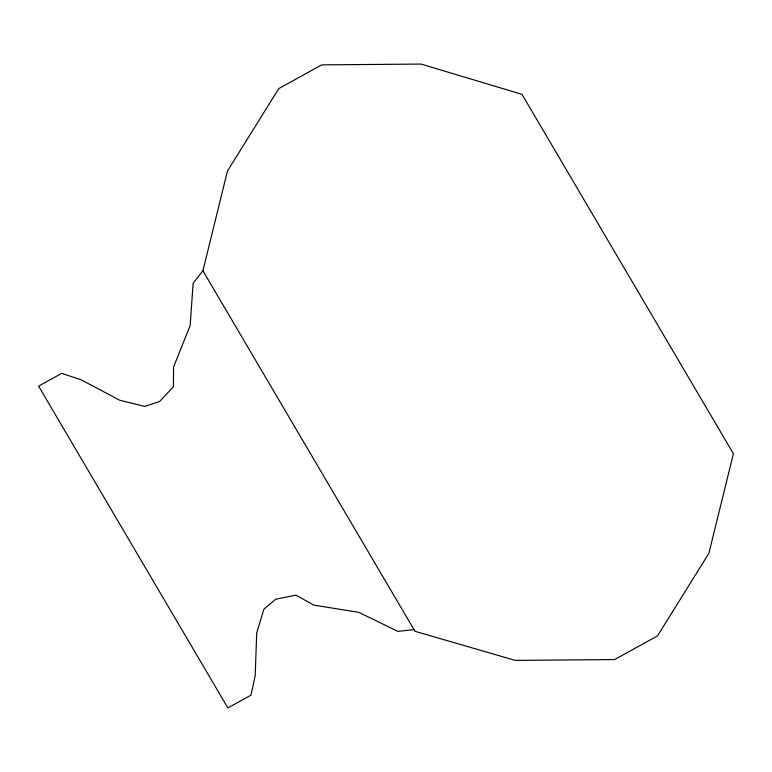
<?xml version="1.0" encoding="UTF-8"?>
<svg xmlns="http://www.w3.org/2000/svg" width="772" height="772" viewBox="0 0 772 772"><rect width="100%" height="100%" fill="white"/><g stroke="black" fill="none" stroke-linecap="round" stroke-linejoin="round"><path stroke-width="1.16" d="M202.911 270.76L227.441 171.075L278.76 88.606L321.673 64.877L421.029 64.066L522.007 94.348L733.4 453.714L708.86 553.379L657.541 635.858L614.628 659.577L515.271 660.388L414.989 631.293L202.911 270.76L193.116 283.334L190.163 325.572L173.575 366.951L173.43 386.772L159.505 401.575L144.74 406.41L119.805 400.272L81.07 379.747L61.683 373.387L38.6 386.145L227.885 707.934L250.968 695.176L255.194 675.751L256.7 632.992L263.947 609.06L275.758 599.207L295.985 595.125L313.664 605.094L358.845 612.331L397.85 631.38L414.004 629.624"/></g></svg>
